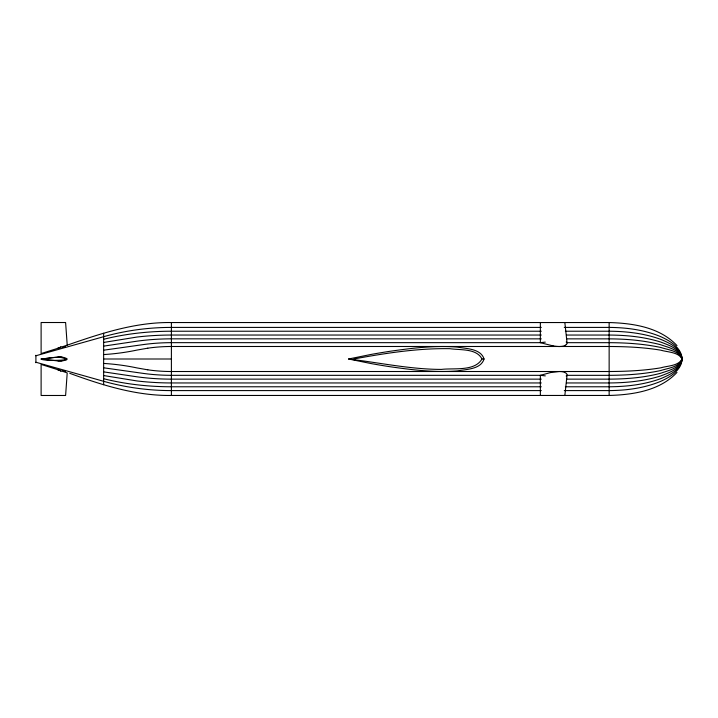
<?xml version="1.0" encoding="UTF-8"?>
<svg xmlns="http://www.w3.org/2000/svg" width="718" height="718" viewBox="0 0 718 718"><rect width="100%" height="100%" fill="white"/><g stroke="black" fill="none" stroke-linecap="round" stroke-linejoin="round"><path stroke-width="1.08" d="M564.276 327.408L609.142 327.408C626.67 327.534 644.459 329.867 660.731 336.661C670.065 340.897 681.463 347.539 682.1 359C681.463 370.461 670.065 377.103 660.731 381.339C644.459 388.133 626.67 390.466 609.142 390.592L564.276 390.592M564.842 395.483L567.04 375.326L609.142 375.326C626.428 375.236 643.795 374.159 660.731 370.542C667.964 368.092 679.264 367.365 682.1 359C681.131 348.203 669.49 343.024 660.731 339.363C644.261 333.331 626.59 331.348 609.142 331.222L565.371 331.222M566.457 335.046L609.142 335.046C626.527 335.153 644.082 336.814 660.731 342.055C668.925 345.241 680.673 348.903 682.1 359C681.131 369.797 669.49 374.976 660.731 378.637C644.261 384.668 626.59 386.652 609.142 386.778L565.371 386.778M484.067 359C480.791 369.501 466.197 369.249 457.24 370.928C434.973 372.696 412.662 369.941 390.637 366.808A629.749 629.749 0 0 1 370.587 363.47L348.58 359L370.587 354.53A629.749 629.749 0 0 1 390.637 351.192C412.662 348.059 434.973 345.304 457.24 347.072C466.197 348.751 480.791 348.499 484.067 359L481.984 359C474.67 371.7 453.857 367.849 441.426 369.411C410.166 369.348 379.382 362.635 348.58 359M566.457 338.86L609.142 338.86C626.473 338.959 643.929 340.323 660.731 344.757C668.395 347.539 680.063 349.693 682.1 359C680.673 369.097 668.925 372.759 660.731 375.945C644.082 381.186 626.527 382.847 609.142 382.954L566.457 382.954M566.179 342.028L567.04 342.674L609.142 342.674C626.428 342.764 643.795 343.841 660.731 347.458C667.964 349.908 679.264 350.635 682.1 359C680.063 368.307 668.395 370.461 660.731 373.243C643.929 377.677 626.473 379.041 609.142 379.14L566.457 379.14M67.214 359L66.289 359.996L63.067 360.732A32.92 31.08 80.6 0 1 61.254 360.867L60.859 360.894A51.508 48.42 65.2 0 1 57.961 360.939L41.114 359L57.961 357.097A51.508 48.42 -65.2 0 1 60.859 357.07L61.263 357.124A33.71 31.843 -85.2 0 1 62.529 357.205C78.881 360.84 41.985 361.226 41.114 359C48.932 358.65 58.427 355.311 65.607 359M171.396 346.489L609.142 346.489C626.392 346.561 643.687 347.368 660.731 350.16C667.677 352.278 678.259 351.847 682.1 359C678.259 366.153 667.677 365.722 660.731 367.84C643.687 370.632 626.392 371.439 609.142 371.511L171.396 371.511M567.04 375.326L566.179 375.972M676.975 372.418C659.86 390.745 633.061 394.774 609.142 395.456L171.396 395.456C136.258 395.914 102.414 385.252 69.772 373.333M566.305 344.586L564.77 345.591M676.975 345.582C659.86 327.255 633.061 323.226 609.142 322.544L171.396 322.544C136.285 322.05 102.548 332.901 69.772 344.272L62.529 346.722M57.961 348.266L41.114 353.57L41.114 322.517L65.607 322.517L67.214 345.089M35.9 355.76L103.643 336.697A219.232 189.857 0 0 1 171.396 327.408L541.291 327.408M103.643 342.45L137.102 337.029A142.613 67.232 0 0 1 171.396 335.037L541.291 335.046M353.786 359C385.485 353.175 417.616 348.14 449.935 348.679C460.229 350.303 476.501 348.158 481.984 359M103.643 346.13L137.102 341.158A114.225 48.977 0 0 1 171.396 338.833L541.291 338.86M147.782 348.176L137.102 350.052A249.711 237.837 83.9 0 1 103.652 354.557M103.643 350.196L143.501 344.559A98.097 44.767 0 0 1 171.396 342.657L540.349 342.674L545.285 342.118M559.295 371.511L550.697 372.534L540.349 375.326L171.396 375.326A98.097 44.767 0 0 1 143.51 373.432L103.643 367.804M541.291 331.222L171.396 331.222A187.856 117.725 0 0 0 137.102 333.206A249.191 223.576 10.3 0 0 103.643 339.273M103.643 359L171.396 359M541.291 379.14L171.396 379.14A114.225 48.977 0 0 1 137.111 376.824L103.643 371.87M541.291 382.954L171.396 382.954A142.613 67.232 0 0 1 137.102 380.962L103.643 375.55M541.291 386.778L171.396 386.778A187.856 117.725 0 0 1 137.102 384.794A249.191 223.576 -10.3 0 1 103.643 378.727M541.291 390.592L171.396 390.592A219.232 189.857 0 0 1 103.643 381.303L35.9 362.24M559.322 371.511L561.171 371.583A12.628 11.874 0 0 1 564.563 372.283M545.285 375.882L540.349 375.326L540.349 395.483M147.782 369.824L137.102 367.948A249.711 237.837 -83.9 0 0 103.652 363.443M553.022 345.896L540.349 342.674L540.349 322.517M57.961 369.734L41.114 364.43L41.114 395.483L65.607 395.483L67.214 372.911L62.529 371.278M564.554 372.319L566.143 373.261A2.684 2.522 0 0 1 567.085 375.326M564.842 322.517L567.04 342.674M609.142 322.544L609.142 395.456M171.396 322.544L171.396 395.456M103.643 333.269L103.643 384.731M35.9 355.266L35.9 362.734M171.396 371.52A92.38 49.883 0 0 1 147.791 369.815M147.791 348.185A92.38 49.883 0 0 1 171.396 346.48M553.031 345.87A38.44 36.142 0 0 0 559.322 346.534L561.171 346.417A12.403 11.668 0 0 0 564.788 345.636M567.076 342.674A2.63 2.468 0 0 1 566.296 344.577M62.044 360.831A33.71 31.843 85.2 0 1 61.263 360.894M60.958 347.485A51.508 7.763 -18.2 0 1 57.978 348.463M65.392 346.462A32.92 1.777 -19 0 1 62.448 347.494M60.859 360.876A51.508 48.366 64 0 1 57.961 360.876M57.961 357.124A51.508 48.366 -64 0 1 60.859 357.124M61.254 357.133A32.92 31.08 -80.6 0 1 62.035 357.178M57.978 369.537A51.508 7.763 18.2 0 1 60.958 370.515M62.448 370.506A32.92 1.777 19 0 1 65.392 371.538M60.608 371.08A33.71 0.933 19.1 0 1 61.47 371.377M57.934 369.941A51.508 7.368 18.2 0 1 60.752 370.874M61.47 346.623A33.71 0.933 -19.1 0 1 60.608 346.92M60.752 347.126A51.508 7.368 -18.2 0 1 57.934 348.059"/></g></svg>
